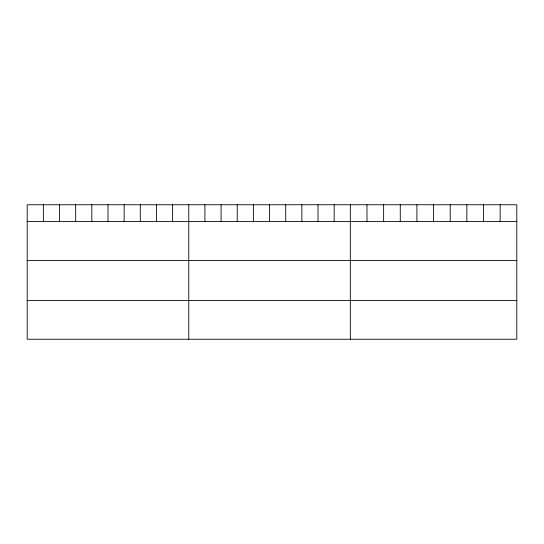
<?xml version="1.0" encoding="UTF-8"?>
<svg xmlns="http://www.w3.org/2000/svg" width="544" height="544" viewBox="0 0 544 544"><rect width="100%" height="100%" fill="white"/><g stroke="black" fill="none" stroke-linecap="round" stroke-linejoin="round"><path stroke-width="0.82" d="M516.8 221.592L516.8 339.238L27.2 339.238L27.2 204.762L516.8 204.762L516.8 221.592L27.2 221.592M27.2 260.413L516.8 260.413M27.2 300.417L516.8 300.417M500.154 204.762L500.154 221.592M483.507 204.762L483.507 221.592M466.861 204.762L466.861 221.592M450.214 204.762L450.214 221.592M433.568 204.762L433.568 221.592M416.922 204.762L416.922 221.592M400.275 204.762L400.275 221.592M383.629 204.762L383.629 221.592M366.982 204.762L366.982 221.592M350.336 204.762L350.336 339.238M334.179 204.762L334.179 221.592M318.022 204.762L318.022 221.592M301.866 204.762L301.866 221.592M285.709 204.762L285.709 221.592M269.552 204.762L269.552 221.592M253.395 204.762L253.395 221.592M237.238 204.762L237.238 221.592M221.082 204.762L221.082 221.592M204.925 204.762L204.925 221.592M188.768 204.762L188.768 339.238M172.611 204.762L172.611 221.592M156.454 204.762L156.454 221.592M140.298 204.762L140.298 221.592M124.141 204.762L124.141 221.592M107.984 204.762L107.984 221.592M91.827 204.762L91.827 221.592M75.67 204.762L75.67 221.592M59.514 204.762L59.514 221.592M43.357 204.762L43.357 221.592"/></g></svg>
